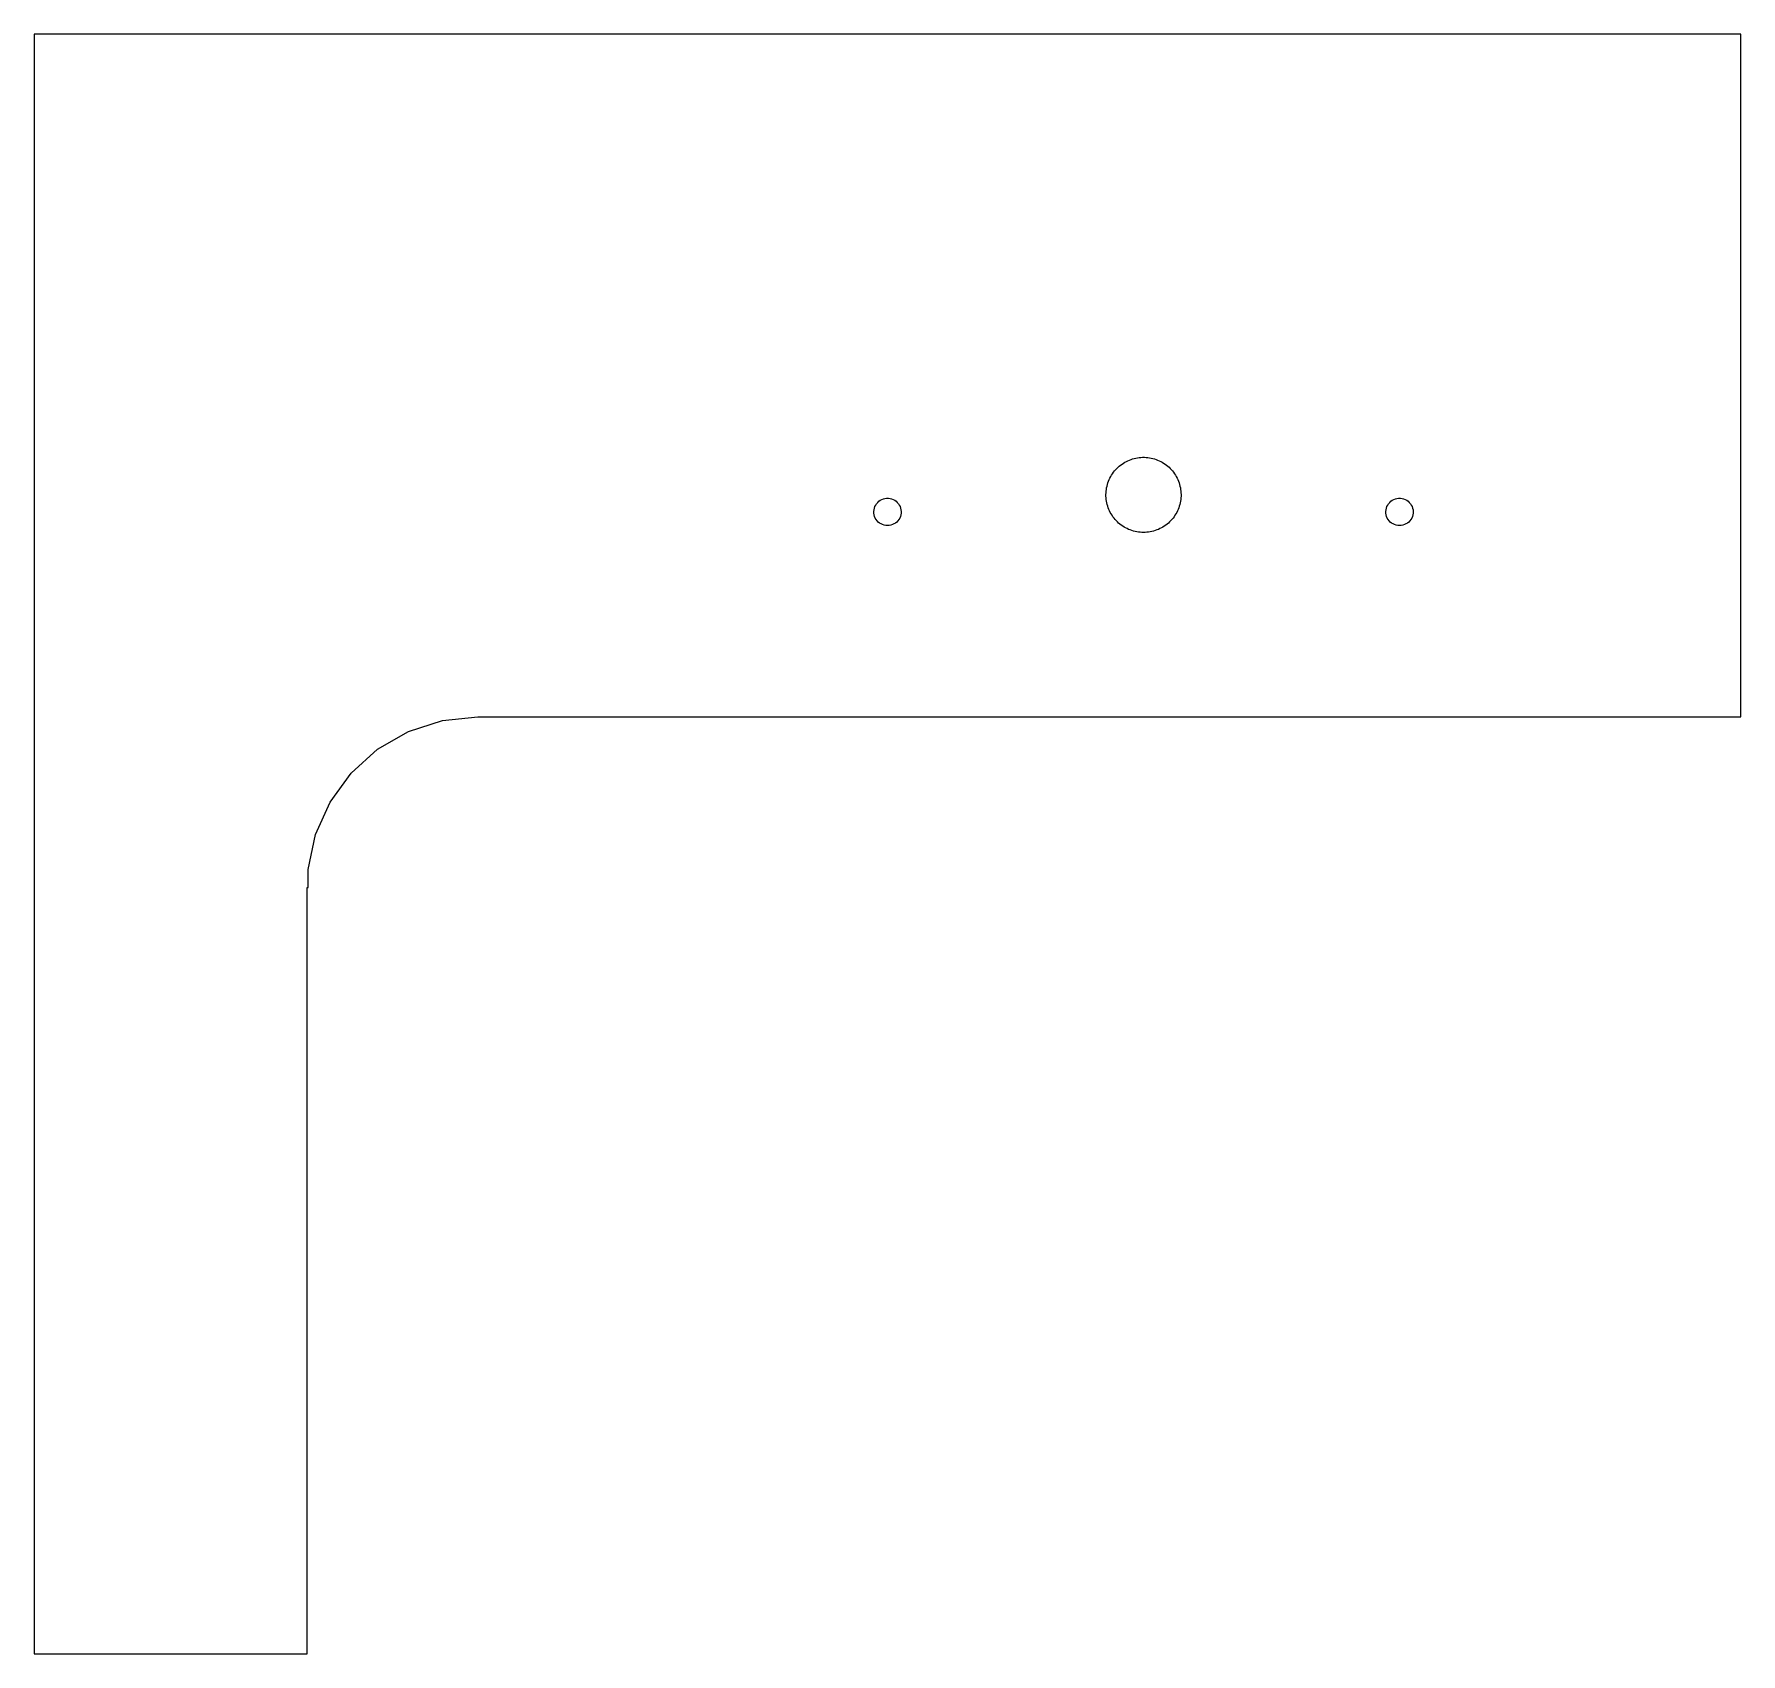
# Model space of a CAD drawing. Extents: x -200 to 1400, y -137 to 1363.
# Drawn here: x 900 to 1400, y 325 to 800 of the extents above; entities that cross this region are included whole.
import ezdxf

# ---------------------------------------------------------------- set-up
doc = ezdxf.new("R2010")
doc.units = 0
doc.layers.get('0').update_dxf_attribs({"lineweight": 25, "true_color": 0xffffff})

msp = doc.modelspace()

# ---------------------------------------------------------------- linework, layer by layer
for p, q in [((1400, 800), (900, 800)), ((900, 800), (900, 325.4)), ((1400, 600), (1400, 800)), ((1219.97, 674.78), (1220.42, 675)), ((1220.42, 675), (1220.88, 675.2)), ((1220.88, 675.2), (1221.34, 675.37)), ((1221.34, 675.37), (1221.81, 675.53)), ((1221.81, 675.53), (1222.29, 675.66)), ((1222.29, 675.66), (1222.78, 675.77)), ((1222.78, 675.77), (1223.27, 675.86)), ((1223.27, 675.86), (1223.76, 675.93)), ((1223.76, 675.93), (1224.26, 675.98)), ((1224.26, 675.98), (1224.75, 676)), ((1224.75, 676), (1225.25, 676)), ((1225.25, 676), (1225.74, 675.98)), ((1225.74, 675.98), (1226.24, 675.93)), ((1226.24, 675.93), (1226.73, 675.86)), ((1226.73, 675.86), (1227.22, 675.77)), ((1227.22, 675.77), (1227.71, 675.66)), ((1227.71, 675.66), (1228.19, 675.53)), ((1228.19, 675.53), (1228.66, 675.37)), ((1228.66, 675.37), (1229.12, 675.2)), ((1229.12, 675.2), (1229.58, 675)), ((1229.58, 675), (1230.03, 674.78)), ((1215.16, 669.92), (1215.39, 670.36)), ((1215.39, 670.36), (1215.64, 670.79)), ((1215.64, 670.79), (1215.91, 671.2)), ((1215.91, 671.2), (1216.2, 671.61)), ((1216.2, 671.61), (1216.51, 672)), ((1216.51, 672), (1216.84, 672.37)), ((1216.84, 672.37), (1217.18, 672.73)), ((1217.18, 672.73), (1217.53, 673.08)), ((1217.53, 673.08), (1217.91, 673.41)), ((1217.91, 673.41), (1218.3, 673.72)), ((1218.3, 673.72), (1218.7, 674.02)), ((1218.7, 674.02), (1219.11, 674.29)), ((1219.11, 674.29), (1219.54, 674.55)), ((1219.54, 674.55), (1219.97, 674.78)), ((1230.03, 674.78), (1230.46, 674.55)), ((1230.46, 674.55), (1230.89, 674.29)), ((1230.89, 674.29), (1231.3, 674.02)), ((1231.3, 674.02), (1231.7, 673.72)), ((1231.7, 673.72), (1232.09, 673.41)), ((1232.09, 673.41), (1232.47, 673.08)), ((1232.47, 673.08), (1232.82, 672.73)), ((1232.82, 672.73), (1233.16, 672.37)), ((1233.16, 672.37), (1233.49, 672)), ((1233.49, 672), (1233.8, 671.61)), ((1233.8, 671.61), (1234.09, 671.2)), ((1234.09, 671.2), (1234.36, 670.79)), ((1234.36, 670.79), (1234.61, 670.36)), ((1234.61, 670.36), (1234.84, 669.92)), ((1214, 665.12), (1214.02, 665.62)), ((1214.01, 664.63), (1214, 665.12)), ((1214.02, 665.62), (1214.06, 666.12)), ((1214.06, 666.12), (1214.12, 666.61)), ((1214.12, 666.61), (1214.2, 667.1)), ((1214.2, 667.1), (1214.31, 667.59)), ((1214.31, 667.59), (1214.44, 668.07)), ((1214.44, 668.07), (1214.59, 668.54)), ((1214.59, 668.54), (1214.76, 669.01)), ((1214.76, 669.01), (1214.95, 669.47)), ((1214.95, 669.47), (1215.16, 669.92)), ((1234.84, 669.92), (1235.05, 669.47)), ((1235.05, 669.47), (1235.24, 669.01)), ((1235.24, 669.01), (1235.41, 668.54)), ((1235.41, 668.54), (1235.56, 668.07)), ((1235.56, 668.07), (1235.69, 667.59)), ((1235.69, 667.59), (1235.8, 667.1)), ((1235.8, 667.1), (1235.88, 666.61)), ((1235.88, 666.61), (1235.94, 666.12)), ((1235.94, 666.12), (1235.98, 665.62)), ((1235.98, 665.62), (1236, 665.12)), ((1236, 665.12), (1235.99, 664.63)), ((1146, 660.12), (1146.05, 660.61)), ((1146.02, 659.63), (1146, 660.12)), ((1146.05, 660.61), (1146.15, 661.1)), ((1146.15, 661.1), (1146.32, 661.56)), ((1146.32, 661.56), (1146.54, 662)), ((1146.54, 662), (1146.81, 662.41)), ((1146.81, 662.41), (1147.13, 662.79)), ((1147.13, 662.79), (1147.49, 663.12)), ((1147.49, 663.12), (1147.89, 663.4)), ((1147.89, 663.4), (1148.33, 663.63)), ((1148.33, 663.63), (1148.79, 663.81)), ((1148.79, 663.81), (1149.26, 663.93)), ((1149.26, 663.93), (1149.75, 663.99)), ((1149.75, 663.99), (1150.25, 663.99)), ((1150.25, 663.99), (1150.74, 663.93)), ((1150.74, 663.93), (1151.21, 663.81)), ((1151.21, 663.81), (1151.67, 663.63)), ((1151.67, 663.63), (1152.11, 663.4)), ((1152.11, 663.4), (1152.51, 663.12)), ((1152.51, 663.12), (1152.87, 662.79)), ((1152.87, 662.79), (1153.19, 662.41)), ((1153.19, 662.41), (1153.46, 662)), ((1153.46, 662), (1153.68, 661.56)), ((1153.68, 661.56), (1153.85, 661.1)), ((1153.85, 661.1), (1153.95, 660.61)), ((1153.95, 660.61), (1154, 660.12)), ((1154, 660.12), (1153.98, 659.63)), ((1214.03, 664.13), (1214.01, 664.63)), ((1214.09, 663.64), (1214.03, 664.13)), ((1214.16, 663.14), (1214.09, 663.64)), ((1214.25, 662.66), (1214.16, 663.14)), ((1214.37, 662.17), (1214.25, 662.66)), ((1214.51, 661.7), (1214.37, 662.17)), ((1214.67, 661.23), (1214.51, 661.7)), ((1214.85, 660.76), (1214.67, 661.23)), ((1215.05, 660.31), (1214.85, 660.76)), ((1215.27, 659.86), (1215.05, 660.31)), ((1234.95, 660.31), (1234.73, 659.86)), ((1235.15, 660.76), (1234.95, 660.31)), ((1235.33, 661.23), (1235.15, 660.76)), ((1235.49, 661.7), (1235.33, 661.23)), ((1235.63, 662.17), (1235.49, 661.7)), ((1235.75, 662.66), (1235.63, 662.17)), ((1235.84, 663.14), (1235.75, 662.66)), ((1235.91, 663.64), (1235.84, 663.14)), ((1235.97, 664.13), (1235.91, 663.64)), ((1235.99, 664.63), (1235.97, 664.13)), ((1296, 660.12), (1296.05, 660.61)), ((1296.02, 659.63), (1296, 660.12)), ((1296.05, 660.61), (1296.15, 661.1)), ((1296.15, 661.1), (1296.32, 661.56)), ((1296.32, 661.56), (1296.54, 662)), ((1296.54, 662), (1296.81, 662.41)), ((1296.81, 662.41), (1297.13, 662.79)), ((1297.13, 662.79), (1297.49, 663.12)), ((1297.49, 663.12), (1297.89, 663.4)), ((1297.89, 663.4), (1298.33, 663.63)), ((1298.33, 663.63), (1298.79, 663.81)), ((1298.79, 663.81), (1299.26, 663.93)), ((1299.26, 663.93), (1299.75, 663.99)), ((1299.75, 663.99), (1300.25, 663.99)), ((1300.25, 663.99), (1300.74, 663.93)), ((1300.74, 663.93), (1301.21, 663.81)), ((1301.21, 663.81), (1301.67, 663.63)), ((1301.67, 663.63), (1302.11, 663.4)), ((1302.11, 663.4), (1302.51, 663.12)), ((1302.51, 663.12), (1302.87, 662.79)), ((1302.87, 662.79), (1303.19, 662.41)), ((1303.19, 662.41), (1303.46, 662)), ((1303.46, 662), (1303.68, 661.56)), ((1303.68, 661.56), (1303.85, 661.1)), ((1303.85, 661.1), (1303.95, 660.61)), ((1303.95, 660.61), (1304, 660.12)), ((1304, 660.12), (1303.98, 659.63)), ((1146.09, 659.14), (1146.02, 659.63)), ((1146.23, 658.67), (1146.09, 659.14)), ((1146.42, 658.22), (1146.23, 658.67)), ((1146.67, 657.79), (1146.42, 658.22)), ((1146.96, 657.4), (1146.67, 657.79)), ((1147.3, 657.04), (1146.96, 657.4)), ((1147.69, 656.74), (1147.3, 657.04)), ((1148.11, 656.48), (1147.69, 656.74)), ((1148.55, 656.27), (1148.11, 656.48)), ((1149.02, 656.12), (1148.55, 656.27)), ((1149.51, 656.03), (1149.02, 656.12)), ((1150, 656), (1149.51, 656.03)), ((1150.49, 656.03), (1150, 656)), ((1150.98, 656.12), (1150.49, 656.03)), ((1151.45, 656.27), (1150.98, 656.12)), ((1151.89, 656.48), (1151.45, 656.27)), ((1152.31, 656.74), (1151.89, 656.48)), ((1152.7, 657.04), (1152.31, 656.74)), ((1153.04, 657.4), (1152.7, 657.04)), ((1153.33, 657.79), (1153.04, 657.4)), ((1153.58, 658.22), (1153.33, 657.79)), ((1153.77, 658.67), (1153.58, 658.22)), ((1153.91, 659.14), (1153.77, 658.67)), ((1153.98, 659.63), (1153.91, 659.14)), ((1215.51, 659.43), (1215.27, 659.86)), ((1215.78, 659.01), (1215.51, 659.43)), ((1216.06, 658.6), (1215.78, 659.01)), ((1216.36, 658.2), (1216.06, 658.6)), ((1216.67, 657.81), (1216.36, 658.2)), ((1217.01, 657.45), (1216.67, 657.81)), ((1217.36, 657.09), (1217.01, 657.45)), ((1217.72, 656.75), (1217.36, 657.09)), ((1218.1, 656.43), (1217.72, 656.75)), ((1218.49, 656.13), (1218.1, 656.43)), ((1218.9, 655.85), (1218.49, 656.13)), ((1219.32, 655.58), (1218.9, 655.85)), ((1219.75, 655.33), (1219.32, 655.58)), ((1220.2, 655.11), (1219.75, 655.33)), ((1220.65, 654.9), (1220.2, 655.11)), ((1229.8, 655.11), (1229.35, 654.9)), ((1230.25, 655.33), (1229.8, 655.11)), ((1230.68, 655.58), (1230.25, 655.33)), ((1231.1, 655.85), (1230.68, 655.58)), ((1231.51, 656.13), (1231.1, 655.85)), ((1231.9, 656.43), (1231.51, 656.13)), ((1232.28, 656.75), (1231.9, 656.43)), ((1232.64, 657.09), (1232.28, 656.75)), ((1232.99, 657.45), (1232.64, 657.09)), ((1233.33, 657.81), (1232.99, 657.45)), ((1233.64, 658.2), (1233.33, 657.81)), ((1233.94, 658.6), (1233.64, 658.2)), ((1234.22, 659.01), (1233.94, 658.6)), ((1234.49, 659.43), (1234.22, 659.01)), ((1234.73, 659.86), (1234.49, 659.43)), ((1296.09, 659.14), (1296.02, 659.63)), ((1296.23, 658.67), (1296.09, 659.14)), ((1296.42, 658.22), (1296.23, 658.67)), ((1296.67, 657.79), (1296.42, 658.22)), ((1296.96, 657.4), (1296.67, 657.79)), ((1297.3, 657.04), (1296.96, 657.4)), ((1297.69, 656.74), (1297.3, 657.04)), ((1298.11, 656.48), (1297.69, 656.74)), ((1298.55, 656.27), (1298.11, 656.48)), ((1299.02, 656.12), (1298.55, 656.27)), ((1299.51, 656.03), (1299.02, 656.12)), ((1300, 656), (1299.51, 656.03)), ((1300.49, 656.03), (1300, 656)), ((1300.98, 656.12), (1300.49, 656.03)), ((1301.45, 656.27), (1300.98, 656.12)), ((1301.89, 656.48), (1301.45, 656.27)), ((1302.31, 656.74), (1301.89, 656.48)), ((1302.7, 657.04), (1302.31, 656.74)), ((1303.04, 657.4), (1302.7, 657.04)), ((1303.33, 657.79), (1303.04, 657.4)), ((1303.58, 658.22), (1303.33, 657.79)), ((1303.77, 658.67), (1303.58, 658.22)), ((1303.91, 659.14), (1303.77, 658.67)), ((1303.98, 659.63), (1303.91, 659.14)), ((1221.11, 654.71), (1220.65, 654.9)), ((1221.58, 654.55), (1221.11, 654.71)), ((1222.05, 654.4), (1221.58, 654.55)), ((1222.53, 654.28), (1222.05, 654.4)), ((1223.02, 654.18), (1222.53, 654.28)), ((1223.51, 654.1), (1223.02, 654.18)), ((1224.01, 654.05), (1223.51, 654.1)), ((1224.5, 654.01), (1224.01, 654.05)), ((1225, 654), (1224.5, 654.01)), ((1225.5, 654.01), (1225, 654)), ((1225.99, 654.05), (1225.5, 654.01)), ((1226.49, 654.1), (1225.99, 654.05)), ((1226.98, 654.18), (1226.49, 654.1)), ((1227.47, 654.28), (1226.98, 654.18)), ((1227.95, 654.4), (1227.47, 654.28)), ((1228.42, 654.55), (1227.95, 654.4)), ((1228.89, 654.71), (1228.42, 654.55)), ((1229.35, 654.9), (1228.89, 654.71)), ((1019.6, 598.91), (1030, 600)), ((1030, 600), (1400, 600)), ((1000.61, 590.45), (1009.66, 595.68)), ((1009.66, 595.68), (1019.6, 598.91)), ((992.84, 583.46), (1000.61, 590.45)), ((986.7, 575), (992.84, 583.46)), ((982.45, 565.45), (986.7, 575)), ((980.27, 555.23), (982.45, 565.45)), ((980.27, 550), (980.27, 555.23)), ((980, 550), (980.27, 550)), ((980, 325.4), (980, 550)), ((900, 325.4), (980, 325.4))]:
    msp.add_line(p, q)

doc.saveas('drawing.dxf')
